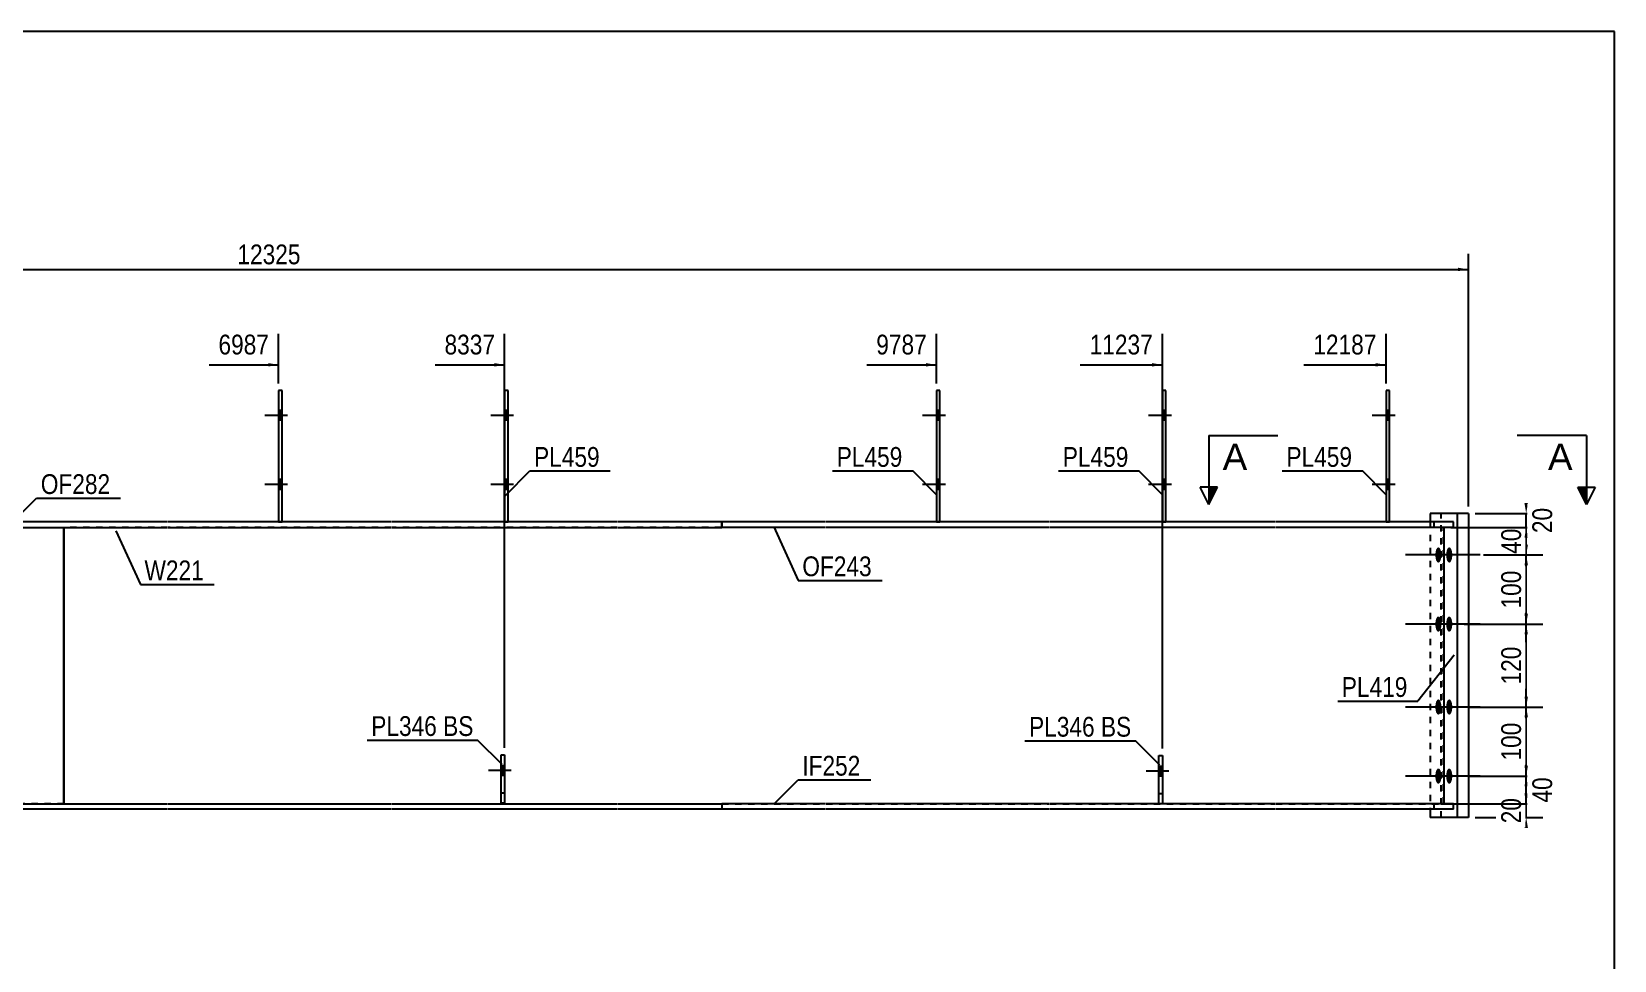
# Model space of a CAD drawing. Header units: millimetres. Extents: x -336 to 67, y -165 to 112.
# Drawn here: x -162.4 to 66.6, y -22.7 to 111.7 of the extents above; entities that cross this region are included whole.
import ezdxf

# ---------------------------------------------------------------- set-up
doc = ezdxf.new("R2010")
doc.units = ezdxf.units.MM
doc.linetypes.add('DXK_LINE_DOT1', pattern=[1.8814, 0.9407, -0.9407])
doc.linetypes.add('DXK_LINE_DOT2', pattern=[3.9198, 1.9599, -1.9599])
doc.styles.add('Arial', font='ARIAL.TTF', dxfattribs={"height": 0.2})
doc.styles.add('Arial Narrow', font='ARIALN.TTF', dxfattribs={"height": 0.2})

# ---------------------------------------------------------------- blocks, each defined once
blk = doc.blocks.new('Unknown-627317085-1209')
at = {"color": 5, "linetype": 'Continuous'}
for p, q in [((66.57, 111.74), (-333.43, 111.74)), ((66.57, -165.26), (66.57, 111.74))]:
    blk.add_line(p, q, dxfattribs=at)
blk = doc.blocks.new('Part-627317085-1529 - 1261')
at = {"color": 2, "linetype": 'Continuous'}
for p, q in [((-157.7, 0), (-157.7, 40)), ((41.93, 0), (41.93, 40))]:
    blk.add_line(p, q, dxfattribs=at)
at = {"color": 7, "linetype": 'DXK_LINE_DOT1'}
for p, q in [((-142.7, 40), (-157.7, 40)), ((-110.35, 40), (-142.6, 40)), ((-77.65, 40), (-110.25, 40)), ((-47.55, 40), (-77.55, 40)), ((-15.2, 40), (-47.45, 40)), ((17.5, 40), (-15.1, 40)), ((41.93, 40), (17.6, 40)), ((41.87, 0), (41.87, 40)), ((-157.7, 0), (-142.7, 0)), ((-142.6, 0), (-110.35, 0)), ((-110.25, 0), (-77.65, 0)), ((-77.55, 0), (-47.55, 0)), ((-47.45, 0), (-15.2, 0)), ((-15.1, 0), (17.5, 0)), ((17.6, 0), (41.93, 0))]:
    blk.add_line(p, q, dxfattribs=at)
blk = doc.blocks.new('Bolt-627317085-1266 - 1261')
at = {"linetype": 'Continuous'}
for points in [[(-31, 55.5), (-31, 56.9), (-31.5, 56.9), (-31.5, 55.5)], [(-31, 55.5), (-31, 56.9), (-31.5, 56.9), (-31.5, 55.5)], [(-31, 45.5), (-31, 46.9), (-31.5, 46.9), (-31.5, 45.5)], [(-31, 45.5), (-31, 46.9), (-31.5, 46.9), (-31.5, 45.5)]]:
    blk.add_hatch(color=3, dxfattribs=at).paths.add_polyline_path(points)
at = {"color": 3, "linetype": 'Continuous'}
for p, q in [((-30.2, 56.2), (-33.5, 56.2)), ((-30.2, 56.2), (-33.5, 56.2)), ((-31, 56.9), (-31.5, 56.9)), ((-31, 56.9), (-31.5, 56.9)), ((-31, 55.5), (-31.5, 55.5)), ((-31, 55.5), (-31.5, 55.5)), ((-30.2, 46.2), (-33.5, 46.2)), ((-30.2, 46.2), (-33.5, 46.2)), ((-31, 46.9), (-31.5, 46.9)), ((-31, 46.9), (-31.5, 46.9)), ((-31, 45.5), (-31.5, 45.5)), ((-31, 45.5), (-31.5, 45.5))]:
    blk.add_line(p, q, dxfattribs=at)
blk = doc.blocks.new('Bolt-627317085-1267 - 1261')
at = {"linetype": 'Continuous'}
blk.add_hatch(color=3, dxfattribs=at).paths.add_polyline_path([(-93.95, 4.1), (-93.95, 5.5), (-94.45, 5.5), (-94.45, 4.1)])
at = {"color": 3, "linetype": 'Continuous'}
for p, q in [((-93, 4.8), (-96.3, 4.8)), ((-93.95, 5.5), (-94.45, 5.5)), ((-93.95, 4.1), (-94.45, 4.1))]:
    blk.add_line(p, q, dxfattribs=at)
blk = doc.blocks.new('Bolt-627317085-1268 - 1261')
at = {"color": 3, "linetype": 'DXK_LINE_DOT2'}
for p, q in [((-93, 4.8), (-96.3, 4.8)), ((-93.95, 5.5), (-94.45, 5.5)), ((-93.95, 4.1), (-94.45, 4.1))]:
    blk.add_line(p, q, dxfattribs=at)
blk = doc.blocks.new('Bolt-627317085-1269 - 1261')
at = {"linetype": 'Continuous'}
for points in [[(-126.15, 55.5), (-126.15, 56.9), (-126.65, 56.9), (-126.65, 55.5)], [(-126.15, 55.5), (-126.15, 56.9), (-126.65, 56.9), (-126.65, 55.5)], [(-126.15, 45.5), (-126.15, 46.9), (-126.65, 46.9), (-126.65, 45.5)], [(-126.15, 45.5), (-126.15, 46.9), (-126.65, 46.9), (-126.65, 45.5)]]:
    blk.add_hatch(color=3, dxfattribs=at).paths.add_polyline_path(points)
at = {"color": 3, "linetype": 'Continuous'}
for p, q in [((-125.35, 56.2), (-128.65, 56.2)), ((-125.35, 56.2), (-128.65, 56.2)), ((-126.15, 56.9), (-126.65, 56.9)), ((-126.15, 56.9), (-126.65, 56.9)), ((-126.15, 55.5), (-126.65, 55.5)), ((-126.15, 55.5), (-126.65, 55.5)), ((-125.35, 46.2), (-128.65, 46.2)), ((-125.35, 46.2), (-128.65, 46.2)), ((-126.15, 46.9), (-126.65, 46.9)), ((-126.15, 46.9), (-126.65, 46.9)), ((-126.15, 45.5), (-126.65, 45.5)), ((-126.15, 45.5), (-126.65, 45.5))]:
    blk.add_line(p, q, dxfattribs=at)
blk = doc.blocks.new('Part-627317085-1655 - 1261')
at = {"color": 2, "linetype": 'Continuous'}
for p, q in [((-93.45, 59.8), (-93.95, 59.8)), ((-93.95, 59.8), (-93.95, 40.8)), ((-93.45, 40.8), (-93.45, 59.8))]:
    blk.add_line(p, q, dxfattribs=at)
at = {"color": 7, "linetype": 'DXK_LINE_DOT1'}
blk.add_line((-93.95, 40.8), (-93.45, 40.8), dxfattribs=at)
blk = doc.blocks.new('Bolt-627317085-1274 - 1261')
at = {"linetype": 'Continuous'}
for points in [[(41.56, 36), (41.55, 35.77), (41.52, 35.55), (41.47, 35.35), (41.41, 35.18), (41.34, 35.05), (41.25, 34.95), (41.16, 34.91), (41.07, 34.91), (40.98, 34.95), (40.9, 35.05), (40.82, 35.18), (40.76, 35.35), (40.72, 35.55), (40.69, 35.77), (40.68, 36), (40.69, 36.23), (40.72, 36.45), (40.76, 36.65), (40.82, 36.82), (40.9, 36.95), (40.98, 37.05), (41.07, 37.09), (41.16, 37.09), (41.25, 37.05), (41.34, 36.95), (41.41, 36.82), (41.47, 36.65), (41.52, 36.45), (41.55, 36.23)], [(43.13, 36), (43.12, 35.77), (43.09, 35.55), (43.04, 35.35), (42.98, 35.18), (42.91, 35.05), (42.82, 34.95), (42.73, 34.91), (42.64, 34.91), (42.55, 34.95), (42.47, 35.05), (42.39, 35.18), (42.33, 35.35), (42.29, 35.55), (42.26, 35.77), (42.25, 36), (42.26, 36.23), (42.29, 36.45), (42.33, 36.65), (42.39, 36.82), (42.47, 36.95), (42.55, 37.05), (42.64, 37.09), (42.73, 37.09), (42.82, 37.05), (42.91, 36.95), (42.98, 36.82), (43.04, 36.65), (43.09, 36.45), (43.12, 36.23)], [(41.56, 26), (41.55, 25.77), (41.52, 25.55), (41.47, 25.35), (41.41, 25.18), (41.34, 25.05), (41.25, 24.95), (41.16, 24.91), (41.07, 24.91), (40.98, 24.95), (40.9, 25.05), (40.82, 25.18), (40.76, 25.35), (40.72, 25.55), (40.69, 25.77), (40.68, 26), (40.69, 26.23), (40.72, 26.45), (40.76, 26.65), (40.82, 26.82), (40.9, 26.95), (40.98, 27.05), (41.07, 27.09), (41.16, 27.09), (41.25, 27.05), (41.34, 26.95), (41.41, 26.82), (41.47, 26.65), (41.52, 26.45), (41.55, 26.23)], [(43.13, 26), (43.12, 25.77), (43.09, 25.55), (43.04, 25.35), (42.98, 25.18), (42.91, 25.05), (42.82, 24.95), (42.73, 24.91), (42.64, 24.91), (42.55, 24.95), (42.47, 25.05), (42.39, 25.18), (42.33, 25.35), (42.29, 25.55), (42.26, 25.77), (42.25, 26), (42.26, 26.23), (42.29, 26.45), (42.33, 26.65), (42.39, 26.82), (42.47, 26.95), (42.55, 27.05), (42.64, 27.09), (42.73, 27.09), (42.82, 27.05), (42.91, 26.95), (42.98, 26.82), (43.04, 26.65), (43.09, 26.45), (43.12, 26.23)], [(41.56, 14), (41.55, 13.77), (41.52, 13.55), (41.47, 13.35), (41.41, 13.18), (41.34, 13.05), (41.25, 12.95), (41.16, 12.91), (41.07, 12.91), (40.98, 12.95), (40.9, 13.05), (40.82, 13.18), (40.76, 13.35), (40.72, 13.55), (40.69, 13.77), (40.68, 14), (40.69, 14.23), (40.72, 14.45), (40.76, 14.65), (40.82, 14.82), (40.9, 14.95), (40.98, 15.05), (41.07, 15.09), (41.16, 15.09), (41.25, 15.05), (41.34, 14.95), (41.41, 14.82), (41.47, 14.65), (41.52, 14.45), (41.55, 14.23)], [(43.13, 14), (43.12, 13.77), (43.09, 13.55), (43.04, 13.35), (42.98, 13.18), (42.91, 13.05), (42.82, 12.95), (42.73, 12.91), (42.64, 12.91), (42.55, 12.95), (42.47, 13.05), (42.39, 13.18), (42.33, 13.35), (42.29, 13.55), (42.26, 13.77), (42.25, 14), (42.26, 14.23), (42.29, 14.45), (42.33, 14.65), (42.39, 14.82), (42.47, 14.95), (42.55, 15.05), (42.64, 15.09), (42.73, 15.09), (42.82, 15.05), (42.91, 14.95), (42.98, 14.82), (43.04, 14.65), (43.09, 14.45), (43.12, 14.23)], [(41.56, 4), (41.55, 3.77), (41.52, 3.55), (41.47, 3.35), (41.41, 3.18), (41.34, 3.05), (41.25, 2.95), (41.16, 2.91), (41.07, 2.91), (40.98, 2.95), (40.9, 3.05), (40.82, 3.18), (40.76, 3.35), (40.72, 3.55), (40.69, 3.77), (40.68, 4), (40.69, 4.23), (40.72, 4.45), (40.76, 4.65), (40.82, 4.82), (40.9, 4.95), (40.98, 5.05), (41.07, 5.09), (41.16, 5.09), (41.25, 5.05), (41.34, 4.95), (41.41, 4.82), (41.47, 4.65), (41.52, 4.45), (41.55, 4.23)], [(43.13, 4), (43.12, 3.77), (43.09, 3.55), (43.04, 3.35), (42.98, 3.18), (42.91, 3.05), (42.82, 2.95), (42.73, 2.91), (42.64, 2.91), (42.55, 2.95), (42.47, 3.05), (42.39, 3.18), (42.33, 3.35), (42.29, 3.55), (42.26, 3.77), (42.25, 4), (42.26, 4.23), (42.29, 4.45), (42.33, 4.65), (42.39, 4.82), (42.47, 4.95), (42.55, 5.05), (42.64, 5.09), (42.73, 5.09), (42.82, 5.05), (42.91, 4.95), (42.98, 4.82), (43.04, 4.65), (43.09, 4.45), (43.12, 4.23)]]:
    blk.add_hatch(color=3, dxfattribs=at).paths.add_polyline_path(points)
at = {"color": 3, "linetype": 'Continuous'}
for p, q in [((45.6, 36), (36.38, 36)), ((47.17, 36), (37.95, 36)), ((45.6, 26), (36.38, 26)), ((47.17, 26), (37.95, 26)), ((45.6, 14), (36.38, 14)), ((47.17, 14), (37.95, 14)), ((45.6, 4), (36.38, 4)), ((47.17, 4), (37.95, 4))]:
    blk.add_line(p, q, dxfattribs=at)
blk = doc.blocks.new('Part-627317085-1291 - 1261')
at = {"color": 7, "linetype": 'DXK_LINE_DOT1'}
for p, q in [((-299.5, 40), (-284.5, 40)), ((-299.5, 0), (-299.5, 40)), ((-284.4, 40), (-251.8, 40)), ((-251.7, 40), (-219.45, 40)), ((-219.35, 40), (-157.7, 40)), ((-284.5, 0), (-299.5, 0)), ((-251.8, 0), (-284.4, 0)), ((-219.45, 0), (-251.7, 0)), ((-157.7, 0), (-219.35, 0))]:
    blk.add_line(p, q, dxfattribs=at)
at = {"color": 2, "linetype": 'Continuous'}
blk.add_line((-157.7, 40), (-157.7, 0), dxfattribs=at)
blk = doc.blocks.new('Part-627317085-1367 - 1261')
at = {"color": 2, "linetype": 'Continuous'}
for p, q in [((-31, 59.8), (-31.5, 59.8)), ((-31.5, 59.8), (-31.5, 40.8)), ((-31, 40.8), (-31, 59.8))]:
    blk.add_line(p, q, dxfattribs=at)
at = {"color": 7, "linetype": 'DXK_LINE_DOT1'}
blk.add_line((-31.5, 40.8), (-31, 40.8), dxfattribs=at)
blk = doc.blocks.new('Part-627317085-1372 - 1261')
at = {"color": 2, "linetype": 'Continuous'}
for p, q in [((-94.45, 0.1), (-94.45, 7.1)), ((-94.45, 7.1), (-93.95, 7.1)), ((-93.95, 7.1), (-93.95, 0.1)), ((-93.95, 0.1), (-94.45, 0.1))]:
    blk.add_line(p, q, dxfattribs=at)
at = {"color": 7, "linetype": 'DXK_LINE_DOT1'}
blk.add_line((-94.45, 1.6), (-93.95, 1.6), dxfattribs=at)
blk = doc.blocks.new('Part-627317085-1441 - 1261')
at = {"color": 2, "linetype": 'Continuous'}
for p, q in [((45.45, 42), (39.94, 42)), ((39.94, 42), (39.94, 40.8)), ((43.87, -2), (43.87, 42)), ((45.45, 42), (45.45, -2)), ((39.94, -0.8), (39.94, -2)), ((45.45, -2), (39.94, -2))]:
    blk.add_line(p, q, dxfattribs=at)
at = {"color": 7, "linetype": 'DXK_LINE_DOT1'}
for p, q in [((41.52, -2), (41.52, 42)), ((39.94, 40.8), (39.94, -0.8))]:
    blk.add_line(p, q, dxfattribs=at)
blk = doc.blocks.new('Part-627317085-1377 - 1261')
at = {"color": 7, "linetype": 'DXK_LINE_DOT1'}
for p, q in [((-94.45, 0.1), (-94.45, 7.1)), ((-94.45, 7.1), (-93.95, 7.1)), ((-93.95, 7.1), (-93.95, 0.1)), ((-93.95, 0.1), (-94.45, 0.1))]:
    blk.add_line(p, q, dxfattribs=at)
blk = doc.blocks.new('Part-627317085-1382 - 1261')
at = {"color": 2, "linetype": 'Continuous'}
for p, q in [((-126.15, 59.8), (-126.65, 59.8)), ((-126.65, 59.8), (-126.65, 40.8)), ((-126.15, 40.8), (-126.15, 59.8))]:
    blk.add_line(p, q, dxfattribs=at)
at = {"color": 7, "linetype": 'DXK_LINE_DOT1'}
blk.add_line((-126.65, 40.8), (-126.15, 40.8), dxfattribs=at)
blk = doc.blocks.new('Part-627317085-1463 - 1261')
at = {"color": 2, "linetype": 'Continuous'}
for p, q in [((-187.7, -0.8), (-187.7, 0)), ((-187.7, 0), (-142.7, 0)), ((-142.6, 0), (-110.35, 0)), ((-110.25, 0), (-77.65, 0)), ((-77.55, 0), (-62.55, 0)), ((-62.55, 0), (-62.55, -0.8)), ((-142.7, -0.8), (-187.7, -0.8)), ((-110.35, -0.8), (-142.6, -0.8)), ((-77.65, -0.8), (-110.25, -0.8)), ((-62.55, -0.8), (-77.55, -0.8))]:
    blk.add_line(p, q, dxfattribs=at)
blk = doc.blocks.new('Bolt-627317085-4612 - 1261')
at = {"linetype": 'Continuous'}
blk.add_hatch(color=3, dxfattribs=at).paths.add_polyline_path([(1.2, 4), (1.2, 5.4), (0.7, 5.4), (0.7, 4)])
at = {"color": 3, "linetype": 'Continuous'}
for p, q in [((2.15, 4.7), (-1.15, 4.7)), ((1.2, 5.4), (0.7, 5.4)), ((1.2, 4), (0.7, 4))]:
    blk.add_line(p, q, dxfattribs=at)
blk = doc.blocks.new('Bolt-627317085-1656 - 1261')
at = {"linetype": 'Continuous'}
for points in [[(-93.45, 55.5), (-93.45, 56.9), (-93.95, 56.9), (-93.95, 55.5)], [(-93.45, 55.5), (-93.45, 56.9), (-93.95, 56.9), (-93.95, 55.5)], [(-93.45, 45.5), (-93.45, 46.9), (-93.95, 46.9), (-93.95, 45.5)], [(-93.45, 45.5), (-93.45, 46.9), (-93.95, 46.9), (-93.95, 45.5)]]:
    blk.add_hatch(color=3, dxfattribs=at).paths.add_polyline_path(points)
at = {"color": 3, "linetype": 'Continuous'}
for p, q in [((-92.65, 56.2), (-95.95, 56.2)), ((-92.65, 56.2), (-95.95, 56.2)), ((-93.45, 56.9), (-93.95, 56.9)), ((-93.45, 56.9), (-93.95, 56.9)), ((-93.45, 55.5), (-93.95, 55.5)), ((-93.45, 55.5), (-93.95, 55.5)), ((-92.65, 46.2), (-95.95, 46.2)), ((-92.65, 46.2), (-95.95, 46.2)), ((-93.45, 46.9), (-93.95, 46.9)), ((-93.45, 46.9), (-93.95, 46.9)), ((-93.45, 45.5), (-93.95, 45.5)), ((-93.45, 45.5), (-93.95, 45.5))]:
    blk.add_line(p, q, dxfattribs=at)
blk = doc.blocks.new('Part-627317085-1485 - 1261')
at = {"color": 2, "linetype": 'Continuous'}
for p, q in [((-47.55, 0), (-62.55, 0)), ((-62.55, 0), (-62.55, -0.8)), ((-15.2, 0), (-47.45, 0)), ((17.5, 0), (-15.1, 0)), ((43.29, 0), (17.6, 0)), ((43.29, -0.8), (43.29, 0)), ((-47.55, -0.8), (-62.55, -0.8)), ((-15.2, -0.8), (-47.45, -0.8)), ((17.5, -0.8), (-15.1, -0.8)), ((43.29, -0.8), (17.6, -0.8))]:
    blk.add_line(p, q, dxfattribs=at)
at = {"color": 7, "linetype": 'DXK_LINE_DOT1'}
blk.add_line((40.51, -0.8), (40.51, 0), dxfattribs=at)
blk = doc.blocks.new('Part-627317085-1551 - 1261')
at = {"color": 2, "linetype": 'Continuous'}
for p, q in [((-187.7, 40.8), (-187.7, 40)), ((-142.7, 40.8), (-187.7, 40.8)), ((-187.7, 40), (-142.7, 40)), ((-110.35, 40.8), (-142.6, 40.8)), ((-142.6, 40), (-110.35, 40)), ((-77.65, 40.8), (-110.25, 40.8)), ((-110.25, 40), (-77.65, 40)), ((-62.55, 40.8), (-77.55, 40.8)), ((-77.55, 40), (-62.55, 40)), ((-62.55, 40), (-62.55, 40.8))]:
    blk.add_line(p, q, dxfattribs=at)
blk = doc.blocks.new('Part-627317085-1573 - 1261')
at = {"color": 2, "linetype": 'Continuous'}
for p, q in [((-47.55, 40.8), (-62.55, 40.8)), ((-62.55, 40.8), (-62.55, 40)), ((-47.55, 40), (-62.55, 40)), ((-15.2, 40.8), (-47.45, 40.8)), ((-15.2, 40), (-47.45, 40)), ((17.5, 40.8), (-15.1, 40.8)), ((17.5, 40), (-15.1, 40)), ((43.29, 40.8), (17.6, 40.8)), ((43.29, 40), (17.6, 40)), ((43.29, 40), (43.29, 40.8))]:
    blk.add_line(p, q, dxfattribs=at)
at = {"color": 7, "linetype": 'DXK_LINE_DOT1'}
blk.add_line((40.51, 40), (40.51, 40.8), dxfattribs=at)
blk = doc.blocks.new('Part-627317085-4600 - 1261')
at = {"color": 2, "linetype": 'Continuous'}
for p, q in [((1.7, 59.8), (1.2, 59.8)), ((1.2, 59.8), (1.2, 40.8)), ((1.7, 40.8), (1.7, 59.8))]:
    blk.add_line(p, q, dxfattribs=at)
at = {"color": 7, "linetype": 'DXK_LINE_DOT1'}
blk.add_line((1.2, 40.8), (1.7, 40.8), dxfattribs=at)
blk = doc.blocks.new('Part-627317085-4601 - 1261')
at = {"color": 7, "linetype": 'DXK_LINE_DOT1'}
for p, q in [((0.7, 0), (0.7, 7)), ((0.7, 7), (1.2, 7)), ((1.2, 7), (1.2, 0)), ((0.7, 1.5), (1.2, 1.5))]:
    blk.add_line(p, q, dxfattribs=at)
blk = doc.blocks.new('Part-627317085-4604 - 1261')
at = {"color": 2, "linetype": 'Continuous'}
for p, q in [((0.7, 0), (0.7, 7)), ((0.7, 7), (1.2, 7)), ((1.2, 7), (1.2, 0))]:
    blk.add_line(p, q, dxfattribs=at)
blk = doc.blocks.new('Part-627317085-4607 - 1261')
at = {"color": 2, "linetype": 'Continuous'}
for p, q in [((34.05, 59.8), (33.55, 59.8)), ((33.55, 59.8), (33.55, 40.8)), ((34.05, 40.8), (34.05, 59.8))]:
    blk.add_line(p, q, dxfattribs=at)
at = {"color": 7, "linetype": 'DXK_LINE_DOT1'}
blk.add_line((33.55, 40.8), (34.05, 40.8), dxfattribs=at)
blk = doc.blocks.new('Bolt-627317085-4608 - 1261')
at = {"linetype": 'Continuous'}
for points in [[(1.7, 55.5), (1.7, 56.9), (1.2, 56.9), (1.2, 55.5)], [(1.7, 55.5), (1.7, 56.9), (1.2, 56.9), (1.2, 55.5)], [(1.7, 45.5), (1.7, 46.9), (1.2, 46.9), (1.2, 45.5)], [(1.7, 45.5), (1.7, 46.9), (1.2, 46.9), (1.2, 45.5)]]:
    blk.add_hatch(color=3, dxfattribs=at).paths.add_polyline_path(points)
at = {"color": 3, "linetype": 'Continuous'}
for p, q in [((2.5, 56.2), (-0.8, 56.2)), ((2.5, 56.2), (-0.8, 56.2)), ((1.7, 56.9), (1.2, 56.9)), ((1.7, 56.9), (1.2, 56.9)), ((1.7, 55.5), (1.2, 55.5)), ((1.7, 55.5), (1.2, 55.5)), ((2.5, 46.2), (-0.8, 46.2)), ((2.5, 46.2), (-0.8, 46.2)), ((1.7, 46.9), (1.2, 46.9)), ((1.7, 46.9), (1.2, 46.9)), ((1.7, 45.5), (1.2, 45.5)), ((1.7, 45.5), (1.2, 45.5))]:
    blk.add_line(p, q, dxfattribs=at)
blk = doc.blocks.new('Bolt-627317085-4609 - 1261')
at = {"color": 3, "linetype": 'DXK_LINE_DOT2'}
for p, q in [((2.15, 4.7), (-1.15, 4.7)), ((1.2, 5.4), (0.7, 5.4)), ((1.2, 4), (0.7, 4))]:
    blk.add_line(p, q, dxfattribs=at)
blk = doc.blocks.new('Bolt-627317085-4615 - 1261')
at = {"linetype": 'Continuous'}
for points in [[(34.05, 55.5), (34.05, 56.9), (33.55, 56.9), (33.55, 55.5)], [(34.05, 55.5), (34.05, 56.9), (33.55, 56.9), (33.55, 55.5)], [(34.05, 45.5), (34.05, 46.9), (33.55, 46.9), (33.55, 45.5)], [(34.05, 45.5), (34.05, 46.9), (33.55, 46.9), (33.55, 45.5)]]:
    blk.add_hatch(color=3, dxfattribs=at).paths.add_polyline_path(points)
at = {"color": 3, "linetype": 'Continuous'}
for p, q in [((34.85, 56.2), (31.55, 56.2)), ((34.85, 56.2), (31.55, 56.2)), ((34.05, 56.9), (33.55, 56.9)), ((34.05, 56.9), (33.55, 56.9)), ((34.05, 55.5), (33.55, 55.5)), ((34.05, 55.5), (33.55, 55.5)), ((34.85, 46.2), (31.55, 46.2)), ((34.85, 46.2), (31.55, 46.2)), ((34.05, 46.9), (33.55, 46.9)), ((34.05, 46.9), (33.55, 46.9)), ((34.05, 45.5), (33.55, 45.5)), ((34.05, 45.5), (33.55, 45.5))]:
    blk.add_line(p, q, dxfattribs=at)
blk = doc.blocks.new('StraightDimension-627317085-5870 - 1261')
at = {"linetype": 'Continuous'}
for points in [[(53.57, 12.5), (53.82, 14), (54.07, 12.5)], [(54.07, 5.5), (53.82, 4), (53.57, 5.5)]]:
    blk.add_hatch(color=7, dxfattribs=at).paths.add_polyline_path(points)
at = {"color": 7, "linetype": 'Continuous'}
for p, q in [((45.59, 14), (56.22, 14)), ((53.82, 4), (53.82, 14)), ((45.59, 4), (56.22, 4))]:
    blk.add_line(p, q, dxfattribs=at)
at = {"color": 0}
blk.add_wipeout([(53.67, 12.34), (49.47, 12.34), (49.47, 5.66), (53.67, 5.66)], dxfattribs=at)
at = {"color": 3, "style": 'Arial Narrow'}
blk.add_text('100', height=2.863, rotation=90.0002, dxfattribs=at).set_placement((53.07, 6.26))
blk = doc.blocks.new('StraightDimension-627317085-5867 - 1261')
at = {"linetype": 'Continuous'}
for points in [[(53.57, 38.5), (53.82, 40), (54.07, 38.5)], [(54.07, 37.5), (53.82, 36), (53.57, 37.5)]]:
    blk.add_hatch(color=7, dxfattribs=at).paths.add_polyline_path(points)
at = {"color": 7, "linetype": 'Continuous'}
for p, q in [((42.9, 40), (56.22, 40)), ((53.82, 36), (53.82, 40)), ((47.65, 36), (56.22, 36))]:
    blk.add_line(p, q, dxfattribs=at)
at = {"color": 0}
blk.add_wipeout([(53.67, 40.43), (49.47, 40.43), (49.47, 35.57), (53.67, 35.57)], dxfattribs=at)
at = {"color": 3, "style": 'Arial Narrow'}
blk.add_text('40', height=2.863, rotation=90.0002, dxfattribs=at).set_placement((53.07, 36.17))
blk = doc.blocks.new('StraightDimension-627317085-5872 - 1261')
at = {"linetype": 'Continuous'}
for points in [[(54.07, 1.5), (53.82, 0), (53.57, 1.5)], [(53.57, -3.5), (53.82, -2), (54.07, -3.5)]]:
    blk.add_hatch(color=7, dxfattribs=at).paths.add_polyline_path(points)
at = {"color": 7, "linetype": 'Continuous'}
for p, q in [((41.51, 0), (56.22, 0)), ((53.82, -2), (53.82, 0)), ((46.45, -2), (56.22, -2))]:
    blk.add_line(p, q, dxfattribs=at)
at = {"color": 0}
blk.add_wipeout([(53.67, 1.43), (49.47, 1.43), (49.47, -3.43), (53.67, -3.43)], dxfattribs=at)
at = {"color": 3, "style": 'Arial Narrow'}
blk.add_text('20', height=2.863, rotation=90.0002, dxfattribs=at).set_placement((53.07, -2.83))
blk = doc.blocks.new('StraightDimension-627317085-1788 - 1261')
at = {"linetype": 'Continuous'}
blk.add_hatch(color=7, dxfattribs=at).paths.add_polyline_path([(43.95, 77.57), (45.45, 77.32), (43.95, 77.07)])
at = {"color": 7, "linetype": 'Continuous'}
for p, q in [((45.45, 43), (45.45, 79.57)), ((-301.5, 77.32), (45.45, 77.32))]:
    blk.add_line(p, q, dxfattribs=at)
at = {"color": 0}
blk.add_wipeout([(-122.86, 77.47), (-122.86, 81.67), (-133.2, 81.67), (-133.2, 77.47)], dxfattribs=at)
at = {"color": 3, "style": 'Arial Narrow'}
blk.add_text('12325', height=2.863, dxfattribs=at).set_placement((-132.6, 78.07))
blk = doc.blocks.new('StraightDimension-627317085-5203 - 1261')
at = {"linetype": 'Continuous'}
blk.add_hatch(color=7, dxfattribs=at).paths.add_polyline_path([(32.05, 63.77), (33.55, 63.52), (32.05, 63.27)])
at = {"color": 7, "linetype": 'Continuous'}
for p, q in [((33.55, 60.8), (33.55, 68.02)), ((21.66, 63.52), (33.55, 63.52))]:
    blk.add_line(p, q, dxfattribs=at)
at = {"color": 0}
blk.add_wipeout([(32.77, 64.42), (32.77, 68.62), (22.43, 68.62), (22.43, 64.42)], dxfattribs=at)
at = {"color": 3, "style": 'Arial Narrow'}
blk.add_text('12187', height=2.863, dxfattribs=at).set_placement((23.03, 65.02))
blk = doc.blocks.new('StraightDimension-627317085-5204 - 1261')
at = {"linetype": 'Continuous'}
blk.add_hatch(color=7, dxfattribs=at).paths.add_polyline_path([(-0.3, 63.77), (1.2, 63.52), (-0.3, 63.27)])
at = {"color": 7, "linetype": 'Continuous'}
for p, q in [((1.2, 8), (1.2, 68.02)), ((-10.69, 63.52), (1.2, 63.52))]:
    blk.add_line(p, q, dxfattribs=at)
at = {"color": 0}
blk.add_wipeout([(0.42, 64.42), (0.42, 68.62), (-9.92, 68.62), (-9.92, 64.42)], dxfattribs=at)
at = {"color": 3, "style": 'Arial Narrow'}
blk.add_text('11237', height=2.863, dxfattribs=at).set_placement((-9.32, 65.02))
blk = doc.blocks.new('StraightDimension-627317085-5205 - 1261')
at = {"linetype": 'Continuous'}
blk.add_hatch(color=7, dxfattribs=at).paths.add_polyline_path([(-33, 63.77), (-31.5, 63.52), (-33, 63.27)])
at = {"color": 7, "linetype": 'Continuous'}
for p, q in [((-31.5, 60.8), (-31.5, 68.02)), ((-41.56, 63.52), (-31.5, 63.52))]:
    blk.add_line(p, q, dxfattribs=at)
at = {"color": 0}
blk.add_wipeout([(-32.28, 64.42), (-32.28, 68.62), (-40.79, 68.62), (-40.79, 64.42)], dxfattribs=at)
at = {"color": 3, "style": 'Arial Narrow'}
blk.add_text('9787', height=2.863, dxfattribs=at).set_placement((-40.19, 65.02))
blk = doc.blocks.new('StraightDimension-627317085-5206 - 1261')
at = {"linetype": 'Continuous'}
blk.add_hatch(color=7, dxfattribs=at).paths.add_polyline_path([(-95.45, 63.77), (-93.95, 63.52), (-95.45, 63.27)])
at = {"color": 7, "linetype": 'Continuous'}
for p, q in [((-93.95, 8.1), (-93.95, 68.02)), ((-104.01, 63.52), (-93.95, 63.52))]:
    blk.add_line(p, q, dxfattribs=at)
at = {"color": 0}
blk.add_wipeout([(-94.73, 64.42), (-94.73, 68.62), (-103.24, 68.62), (-103.24, 64.42)], dxfattribs=at)
at = {"color": 3, "style": 'Arial Narrow'}
blk.add_text('8337', height=2.863, dxfattribs=at).set_placement((-102.64, 65.02))
blk = doc.blocks.new('StraightDimension-627317085-5207 - 1261')
at = {"linetype": 'Continuous'}
blk.add_hatch(color=7, dxfattribs=at).paths.add_polyline_path([(-128.15, 63.77), (-126.65, 63.52), (-128.15, 63.27)])
at = {"color": 7, "linetype": 'Continuous'}
for p, q in [((-126.65, 60.8), (-126.65, 68.02)), ((-136.71, 63.52), (-126.65, 63.52))]:
    blk.add_line(p, q, dxfattribs=at)
at = {"color": 0}
blk.add_wipeout([(-127.43, 64.42), (-127.43, 68.62), (-135.94, 68.62), (-135.94, 64.42)], dxfattribs=at)
at = {"color": 3, "style": 'Arial Narrow'}
blk.add_text('6987', height=2.863, dxfattribs=at).set_placement((-135.34, 65.02))
blk = doc.blocks.new('StraightDimension-627317085-5866 - 1261')
at = {"linetype": 'Continuous'}
for points in [[(54.07, 43.5), (53.82, 42), (53.57, 43.5)], [(53.57, 38.5), (53.82, 40), (54.07, 38.5)]]:
    blk.add_hatch(color=7, dxfattribs=at).paths.add_polyline_path(points)
at = {"color": 7, "linetype": 'Continuous'}
for p, q in [((46.45, 42), (56.07, 42)), ((53.82, 40), (53.82, 42)), ((42.9, 40), (56.07, 40))]:
    blk.add_line(p, q, dxfattribs=at)
at = {"color": 0}
blk.add_wipeout([(58.17, 43.43), (53.97, 43.43), (53.97, 38.57), (58.17, 38.57)], dxfattribs=at)
at = {"color": 3, "style": 'Arial Narrow'}
blk.add_text('20', height=2.863, rotation=90.0002, dxfattribs=at).set_placement((57.57, 39.17))
blk = doc.blocks.new('StraightDimension-627317085-5868 - 1261')
at = {"linetype": 'Continuous'}
for points in [[(53.57, 34.5), (53.82, 36), (54.07, 34.5)], [(54.07, 27.5), (53.82, 26), (53.57, 27.5)]]:
    blk.add_hatch(color=7, dxfattribs=at).paths.add_polyline_path(points)
at = {"color": 7, "linetype": 'Continuous'}
for p, q in [((47.65, 36), (56.22, 36)), ((53.82, 26), (53.82, 36)), ((44.87, 26), (56.22, 26))]:
    blk.add_line(p, q, dxfattribs=at)
at = {"color": 0}
blk.add_wipeout([(53.67, 34.34), (49.47, 34.34), (49.47, 27.66), (53.67, 27.66)], dxfattribs=at)
at = {"color": 3, "style": 'Arial Narrow'}
blk.add_text('100', height=2.863, rotation=90.0002, dxfattribs=at).set_placement((53.07, 28.26))
blk = doc.blocks.new('StraightDimension-627317085-5869 - 1261')
at = {"linetype": 'Continuous'}
for points in [[(53.57, 24.5), (53.82, 26), (54.07, 24.5)], [(54.07, 15.5), (53.82, 14), (53.57, 15.5)]]:
    blk.add_hatch(color=7, dxfattribs=at).paths.add_polyline_path(points)
at = {"color": 7, "linetype": 'Continuous'}
for p, q in [((44.87, 26), (56.22, 26)), ((53.82, 14), (53.82, 26)), ((45.59, 14), (56.22, 14))]:
    blk.add_line(p, q, dxfattribs=at)
at = {"color": 0}
blk.add_wipeout([(53.67, 23.34), (49.47, 23.34), (49.47, 16.66), (53.67, 16.66)], dxfattribs=at)
at = {"color": 3, "style": 'Arial Narrow'}
blk.add_text('120', height=2.863, rotation=90.0002, dxfattribs=at).set_placement((53.07, 17.26))
blk = doc.blocks.new('StraightDimension-627317085-5871 - 1261')
at = {"linetype": 'Continuous'}
for points in [[(53.57, 2.5), (53.82, 4), (54.07, 2.5)], [(54.07, 1.5), (53.82, 0), (53.57, 1.5)]]:
    blk.add_hatch(color=7, dxfattribs=at).paths.add_polyline_path(points)
at = {"color": 7, "linetype": 'Continuous'}
for p, q in [((45.59, 4), (56.07, 4)), ((53.82, 0), (53.82, 4)), ((41.51, 0), (56.07, 0))]:
    blk.add_line(p, q, dxfattribs=at)
at = {"color": 0}
blk.add_wipeout([(58.17, 4.43), (53.97, 4.43), (53.97, -0.43), (58.17, -0.43)], dxfattribs=at)
at = {"color": 3, "style": 'Arial Narrow'}
blk.add_text('40', height=2.863, rotation=90.0002, dxfattribs=at).set_placement((57.57, 0.17))
blk = doc.blocks.new('Mark-627317085-1363 - 1261')
at = {"color": 7, "linetype": 'Continuous'}
blk.add_line((-31.37, 44.63), (-34.91, 48.16), dxfattribs=at)
at = {"color": 0}
blk.add_wipeout([(-36.41, 48.76), (-36.41, 51.76), (-45.91, 51.76), (-45.91, 48.76)], dxfattribs=at)
blk.add_wipeout([(-36.41, 48.76), (-36.41, 51.76), (-45.91, 51.76), (-45.91, 48.76)], dxfattribs=at)
at = {"color": 7, "linetype": 'Continuous'}
blk.add_line((-46.51, 48.16), (-34.91, 48.16), dxfattribs=at)
at = {"color": 3, "style": 'Arial Narrow'}
blk.add_text('PL459', height=2.863, dxfattribs=at).set_placement((-45.91, 48.76))
blk = doc.blocks.new('Mark-627317085-4700 - 1261')
at = {"color": 7, "linetype": 'Continuous'}
blk.add_line((1.33, 44.63), (-2.21, 48.16), dxfattribs=at)
at = {"color": 0}
blk.add_wipeout([(-3.71, 48.76), (-3.71, 51.76), (-13.21, 51.76), (-13.21, 48.76)], dxfattribs=at)
blk.add_wipeout([(-3.71, 48.76), (-3.71, 51.76), (-13.21, 51.76), (-13.21, 48.76)], dxfattribs=at)
at = {"color": 7, "linetype": 'Continuous'}
blk.add_line((-13.81, 48.16), (-2.21, 48.16), dxfattribs=at)
at = {"color": 3, "style": 'Arial Narrow'}
blk.add_text('PL459', height=2.863, dxfattribs=at).set_placement((-13.21, 48.76))
blk = doc.blocks.new('Mark-627317085-1525 - 1261')
at = {"color": 0}
blk.add_wipeout([(-137.45, 32.34), (-137.45, 35.34), (-146.04, 35.34), (-146.04, 32.34)], dxfattribs=at)
blk.add_wipeout([(-137.45, 32.34), (-137.45, 35.34), (-146.04, 35.34), (-146.04, 32.34)], dxfattribs=at)
at = {"color": 7, "linetype": 'Continuous'}
for p, q in [((-150.18, 39.48), (-146.64, 31.74)), ((-146.64, 31.74), (-135.95, 31.74))]:
    blk.add_line(p, q, dxfattribs=at)
at = {"color": 3, "style": 'Arial Narrow'}
blk.add_text('W221', height=2.863, dxfattribs=at).set_placement((-146.04, 32.34))
blk = doc.blocks.new('Mark-627317085-1437 - 1261')
at = {"color": 7, "linetype": 'Continuous'}
blk.add_line((43.41, 21.52), (38.16, 14.86), dxfattribs=at)
at = {"color": 0}
blk.add_wipeout([(36.66, 15.46), (36.66, 18.46), (27.15, 18.46), (27.15, 15.46)], dxfattribs=at)
blk.add_wipeout([(36.66, 15.46), (36.66, 18.46), (27.15, 18.46), (27.15, 15.46)], dxfattribs=at)
at = {"color": 7, "linetype": 'Continuous'}
blk.add_line((26.55, 14.86), (38.16, 14.86), dxfattribs=at)
at = {"color": 3, "style": 'Arial Narrow'}
blk.add_text('PL419', height=2.863, dxfattribs=at).set_placement((27.15, 15.46))
blk = doc.blocks.new('Mark-627317085-1481 - 1261')
at = {"color": 0}
blk.add_wipeout([(-42.48, 4.07), (-42.48, 7.07), (-50.89, 7.07), (-50.89, 4.07)], dxfattribs=at)
blk.add_wipeout([(-42.48, 4.07), (-42.48, 7.07), (-50.89, 7.07), (-50.89, 4.07)], dxfattribs=at)
at = {"color": 7, "linetype": 'Continuous'}
for p, q in [((-55.03, -0.06), (-51.49, 3.47)), ((-51.49, 3.47), (-40.98, 3.47))]:
    blk.add_line(p, q, dxfattribs=at)
at = {"color": 3, "style": 'Arial Narrow'}
blk.add_text('IF252', height=2.863, dxfattribs=at).set_placement((-50.89, 4.07))
blk = doc.blocks.new('Mark-627317085-1547 - 1261')
at = {"color": 0}
blk.add_wipeout([(-150.99, 44.83), (-150.99, 47.83), (-161.04, 47.83), (-161.04, 44.83)], dxfattribs=at)
blk.add_wipeout([(-150.99, 44.83), (-150.99, 47.83), (-161.04, 47.83), (-161.04, 44.83)], dxfattribs=at)
at = {"color": 7, "linetype": 'Continuous'}
for p, q in [((-165.18, 40.7), (-161.64, 44.23)), ((-161.64, 44.23), (-149.49, 44.23))]:
    blk.add_line(p, q, dxfattribs=at)
at = {"color": 3, "style": 'Arial Narrow'}
blk.add_text('OF282', height=2.863, dxfattribs=at).set_placement((-161.04, 44.83))
blk = doc.blocks.new('Mark-627317085-1569 - 1261')
at = {"color": 0}
blk.add_wipeout([(-40.84, 32.93), (-40.84, 35.93), (-50.89, 35.93), (-50.89, 32.93)], dxfattribs=at)
blk.add_wipeout([(-40.84, 32.93), (-40.84, 35.93), (-50.89, 35.93), (-50.89, 32.93)], dxfattribs=at)
at = {"color": 7, "linetype": 'Continuous'}
for p, q in [((-55.03, 40.06), (-51.49, 32.33)), ((-51.49, 32.33), (-39.34, 32.33))]:
    blk.add_line(p, q, dxfattribs=at)
at = {"color": 3, "style": 'Arial Narrow'}
blk.add_text('OF243', height=2.863, dxfattribs=at).set_placement((-50.89, 32.93))
blk = doc.blocks.new('MarkSet-627317085-1833 - 1261')
at = {"color": 0}
blk.add_wipeout([(-103.74, 9.81), (-103.74, 12.81), (-113.24, 12.81), (-113.24, 9.81)], dxfattribs=at)
blk.add_wipeout([(-103.74, 9.81), (-103.74, 12.81), (-113.24, 12.81), (-113.24, 9.81)], dxfattribs=at)
blk.add_wipeout([(-98.46, 9.81), (-98.46, 12.81), (-102.84, 12.81), (-102.84, 9.81)], dxfattribs=at)
blk.add_wipeout([(-98.46, 9.81), (-98.46, 12.81), (-102.84, 12.81), (-102.84, 9.81)], dxfattribs=at)
at = {"color": 7, "linetype": 'Continuous'}
for p in [(-113.84, 9.21), (-94.32, 5.67)]:
    blk.add_line(p, (-97.86, 9.21), dxfattribs=at)
at = {"color": 3, "style": 'Arial Narrow'}
for s, p in [('PL346', (-113.24, 9.81)), ('BS', (-102.84, 9.81))]:
    blk.add_text(s, height=2.863, dxfattribs=at).set_placement(p)
blk = doc.blocks.new('Mark-627317085-1651 - 1261')
at = {"color": 0}
blk.add_wipeout([(-80.18, 48.76), (-80.18, 51.76), (-89.69, 51.76), (-89.69, 48.76)], dxfattribs=at)
blk.add_wipeout([(-80.18, 48.76), (-80.18, 51.76), (-89.69, 51.76), (-89.69, 48.76)], dxfattribs=at)
at = {"color": 7, "linetype": 'Continuous'}
for p, q in [((-93.82, 44.63), (-90.29, 48.16)), ((-90.29, 48.16), (-78.68, 48.16))]:
    blk.add_line(p, q, dxfattribs=at)
at = {"color": 3, "style": 'Arial Narrow'}
blk.add_text('PL459', height=2.863, dxfattribs=at).set_placement((-89.69, 48.76))
blk = doc.blocks.new('SectionMark-627317085-1808 - 1261')
at = {"linetype": 'Continuous'}
for points in [[(7.91, 45.8), (9.16, 45.8), (7.91, 43.3)], [(61.28, 45.8), (62.53, 45.8), (62.53, 43.3)]]:
    blk.add_hatch(color=30, dxfattribs=at).paths.add_polyline_path(points)
at = {"color": 30, "linetype": 'Continuous'}
for p, q in [((7.91, 53.3), (7.91, 43.3)), ((62.53, 53.3), (62.53, 43.3)), ((7.91, 43.3), (6.66, 45.8)), ((9.16, 45.8), (6.66, 45.8)), ((7.91, 43.3), (9.16, 45.8)), ((61.28, 45.8), (63.78, 45.8)), ((62.53, 43.3), (61.28, 45.8)), ((63.78, 45.8), (62.53, 43.3))]:
    blk.add_line(p, q, dxfattribs=at)
at = {"color": 0, "linetype": 'Continuous'}
for points in [[(13.46, 48.3), (13.46, 52.3), (9.91, 52.3), (9.91, 48.3)], [(60.53, 48.3), (60.53, 52.3), (56.97, 52.3), (56.97, 48.3)]]:
    blk.add_wipeout(points, dxfattribs=at)
at = {"color": 30, "linetype": 'Continuous'}
for p, q in [((7.91, 53.3), (17.91, 53.3)), ((62.53, 53.3), (52.53, 53.3))]:
    blk.add_line(p, q, dxfattribs=at)
at = {"color": 96, "linetype": 'Continuous', "style": 'Arial'}
for p in [(9.91, 48.3), (56.97, 48.3)]:
    blk.add_text('A', height=3.82, dxfattribs=at).set_placement(p)
blk = doc.blocks.new('MarkSet-627317085-4695 - 1261')
at = {"color": 0}
blk.add_wipeout([(-8.59, 9.71), (-8.59, 12.71), (-18.09, 12.71), (-18.09, 9.71)], dxfattribs=at)
blk.add_wipeout([(-8.59, 9.71), (-8.59, 12.71), (-18.09, 12.71), (-18.09, 9.71)], dxfattribs=at)
blk.add_wipeout([(-3.31, 9.71), (-3.31, 12.71), (-7.69, 12.71), (-7.69, 9.71)], dxfattribs=at)
blk.add_wipeout([(-3.31, 9.71), (-3.31, 12.71), (-7.69, 12.71), (-7.69, 9.71)], dxfattribs=at)
at = {"color": 7, "linetype": 'Continuous'}
for p in [(-18.69, 9.11), (0.83, 5.57)]:
    blk.add_line(p, (-2.71, 9.11), dxfattribs=at)
at = {"color": 3, "style": 'Arial Narrow'}
for s, p in [('PL346', (-18.09, 9.71)), ('BS', (-7.69, 9.71))]:
    blk.add_text(s, height=2.863, dxfattribs=at).set_placement(p)
blk = doc.blocks.new('Mark-627317085-4703 - 1261')
at = {"color": 7, "linetype": 'Continuous'}
blk.add_line((33.68, 44.63), (30.14, 48.16), dxfattribs=at)
at = {"color": 0}
blk.add_wipeout([(28.64, 48.76), (28.64, 51.76), (19.14, 51.76), (19.14, 48.76)], dxfattribs=at)
blk.add_wipeout([(28.64, 48.76), (28.64, 51.76), (19.14, 51.76), (19.14, 48.76)], dxfattribs=at)
at = {"color": 7, "linetype": 'Continuous'}
blk.add_line((18.54, 48.16), (30.14, 48.16), dxfattribs=at)
at = {"color": 3, "style": 'Arial Narrow'}
blk.add_text('PL459', height=2.863, dxfattribs=at).set_placement((19.14, 48.76))

msp = doc.modelspace()

# ---------------------------------------------------------------- block references
for name in ['Unknown-627317085-1209', 'Part-627317085-1382 - 1261', 'Part-627317085-1655 - 1261', 'Part-627317085-1367 - 1261', 'Part-627317085-4600 - 1261', 'Part-627317085-4607 - 1261', 'Bolt-627317085-1269 - 1261', 'Bolt-627317085-1656 - 1261', 'Bolt-627317085-1266 - 1261', 'Bolt-627317085-4608 - 1261', 'Bolt-627317085-4615 - 1261', 'Part-627317085-1441 - 1261', 'Part-627317085-1291 - 1261', 'Part-627317085-1551 - 1261', 'Part-627317085-1529 - 1261', 'Part-627317085-1573 - 1261', 'Bolt-627317085-1274 - 1261', 'Part-627317085-1372 - 1261', 'Part-627317085-1377 - 1261', 'Part-627317085-4601 - 1261', 'Part-627317085-4604 - 1261', 'Bolt-627317085-1267 - 1261', 'Bolt-627317085-1268 - 1261', 'Bolt-627317085-4612 - 1261', 'Bolt-627317085-4609 - 1261', 'Part-627317085-1463 - 1261', 'Part-627317085-1485 - 1261']:
    msp.add_blockref(name, (0, 0))

# ---------------------------------------------------------------- next in the draw order: block references
for name in ['StraightDimension-627317085-1788 - 1261', 'Mark-627317085-1525 - 1261', 'Mark-627317085-1569 - 1261', 'StraightDimension-627317085-5867 - 1261', 'Mark-627317085-1437 - 1261', 'StraightDimension-627317085-5870 - 1261', 'Mark-627317085-1481 - 1261', 'StraightDimension-627317085-5872 - 1261']:
    msp.add_blockref(name, (0, 0))

# ---------------------------------------------------------------- next in the draw order: block references
for name in ['StraightDimension-627317085-5207 - 1261', 'StraightDimension-627317085-5206 - 1261', 'StraightDimension-627317085-5205 - 1261', 'StraightDimension-627317085-5204 - 1261', 'StraightDimension-627317085-5203 - 1261', 'Mark-627317085-1363 - 1261', 'Mark-627317085-1547 - 1261', 'StraightDimension-627317085-5866 - 1261', 'StraightDimension-627317085-5868 - 1261', 'StraightDimension-627317085-5871 - 1261']:
    msp.add_blockref(name, (0, 0))

# ---------------------------------------------------------------- next in the draw order: block references
for name in ['SectionMark-627317085-1808 - 1261', 'Mark-627317085-1651 - 1261', 'Mark-627317085-4700 - 1261', 'StraightDimension-627317085-5869 - 1261', 'MarkSet-627317085-1833 - 1261', 'MarkSet-627317085-4695 - 1261']:
    msp.add_blockref(name, (0, 0))

# ---------------------------------------------------------------- next in the draw order: block references
msp.add_blockref('Mark-627317085-4703 - 1261', (0, 0))

doc.saveas('drawing.dxf')
